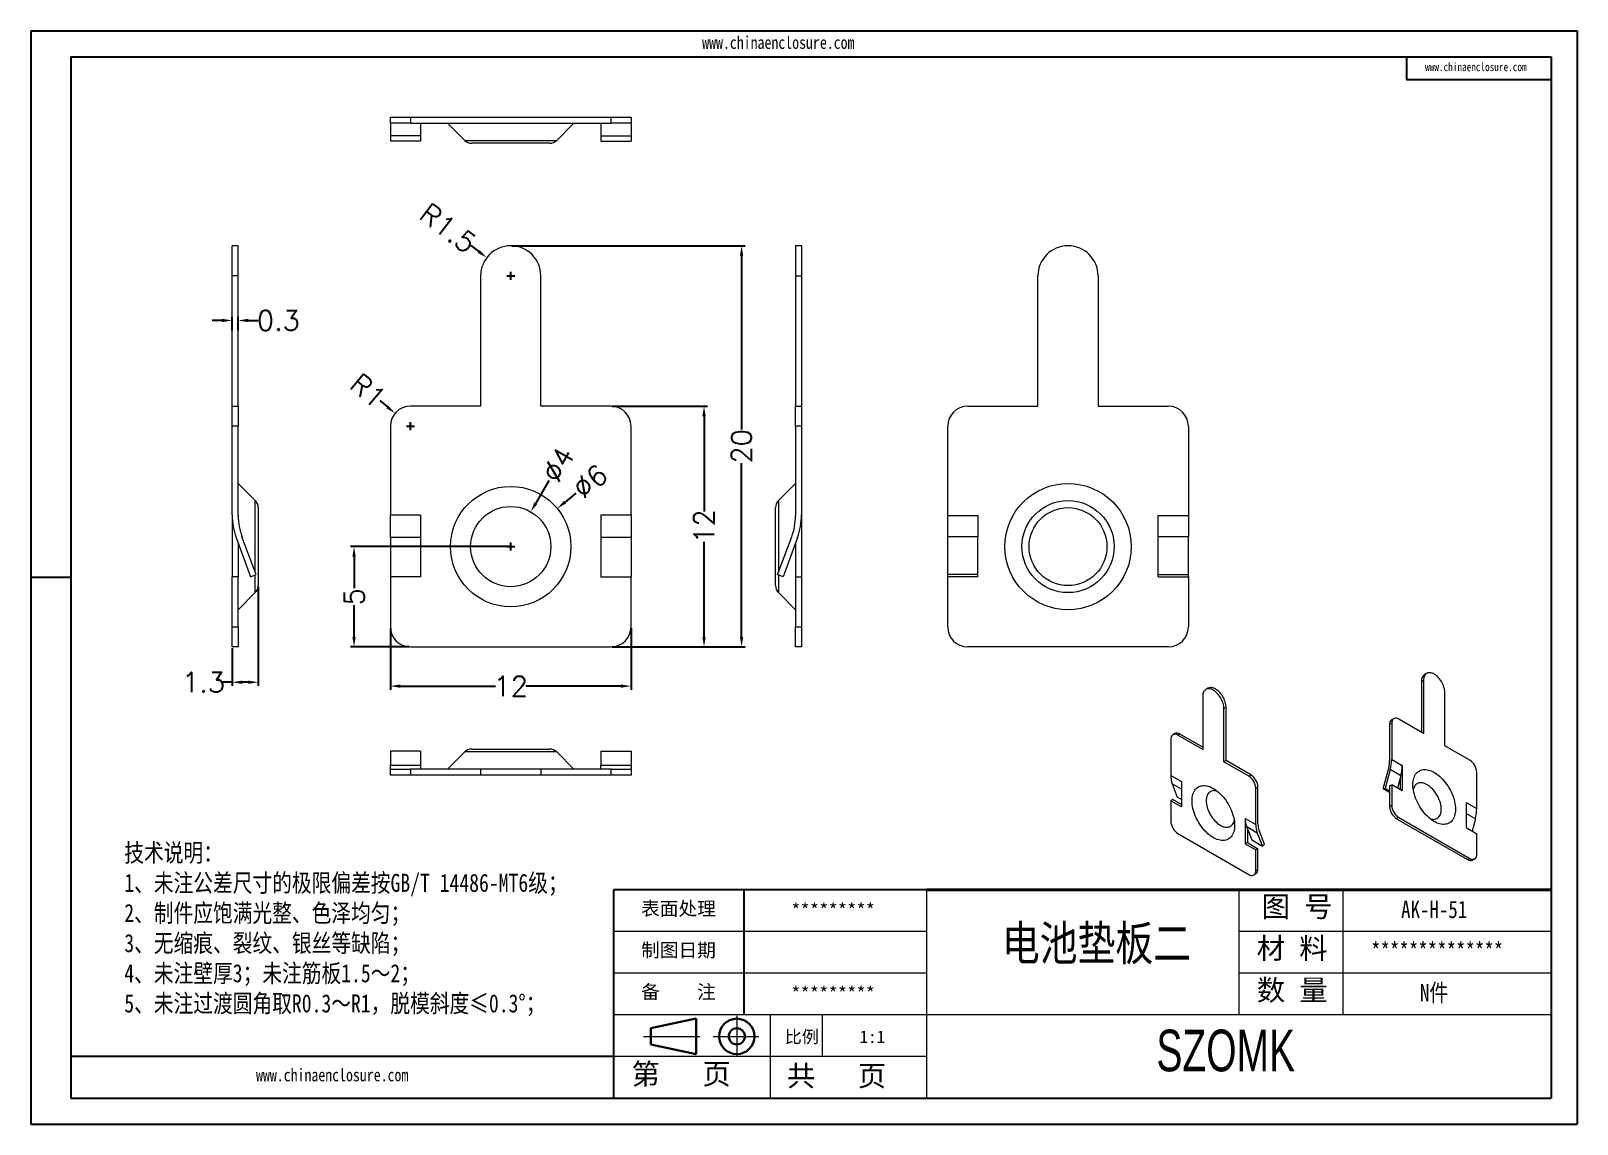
# Model space of a CAD drawing. Header units: inches. Extents: x 2412 to 2590, y 1345 to 1411.
# Drawn here: x 2512.7 to 2589.8, y 1345.5 to 1400 of the extents above; entities that cross this region are included whole.
import ezdxf

# ---------------------------------------------------------------- set-up
doc = ezdxf.new("R2010")
doc.units = ezdxf.units.IN
doc.linetypes.add('CENTER2', pattern=[28.575, 19.05, -3.175, 3.175, -3.175])
doc.layers.add('文字', color=81, linetype='Continuous')
for name, color, linetype, lineweight in [('粗实线', 7, 'Continuous', 30), ('细实线', 3, 'Continuous', 9), ('细点划线', 2, 'CENTER2', 9)]:
    doc.layers.add(name, color=color, linetype=linetype, lineweight=lineweight)
doc.styles.get("Standard").update_dxf_attribs({"font": 'txt', "bigfont": 'gbcbig.shx'})
doc.styles.add('宋体', font='', dxfattribs={"width": 0.8, "height": 3.5})
doc.styles.add('长仿宋', font='', dxfattribs={"width": 0.7, "height": 4})
doc.styles.get('宋体').set_extended_font_data('SimSun')
doc.styles.get('长仿宋').set_extended_font_data('SimSun')
doc.dimstyles.new('1', dxfattribs={"dimtxt": 1, "dimasz": 0.5, "dimexe": 0.18, "dimexo": 0.0625, "dimgap": 0.09, "dimtad": 0, "dimzin": 9, "dimdsep": 46, "dimtxsty": 'Standard', "dimcen": 0.2, "dimclrd": 3, "dimclre": 3, "dimadec": 0, "dimazin": 2, "dimtfac": 1, "dimtofl": 0, "dimtmove": 0, "dimatfit": 3, "dimfxl": 1, "dimtolj": 1, "dimtzin": 0, "dimarcsym": 0})

# ---------------------------------------------------------------- blocks, each defined once
blk = doc.blocks.new('*D118')
at = {"color": 3, "lineweight": -2}
for p, q in [((2541.688, 1381.271), (2546.442, 1381.271)), ((2546.262, 1380.771), (2546.262, 1376.028)), ((2546.262, 1369.771), (2546.262, 1374.515)), ((2541.688, 1369.271), (2546.442, 1369.271))]:
    blk.add_line(p, q, dxfattribs=at)
at = {"color": 3}
for points in [[(2546.179, 1380.771), (2546.346, 1380.771), (2546.262, 1381.271)], [(2546.179, 1369.771), (2546.346, 1369.771), (2546.262, 1369.271)]]:
    blk.add_solid(points, dxfattribs=at)
at = {"layer": 'Defpoints', "color": 0}
for p in [(2541.625, 1381.271), (2546.262, 1381.271), (2541.625, 1369.271)]:
    blk.add_point(p, dxfattribs=at)
at = {"color": 0, "insert": (2546.262, 1375.271), "char_height": 1, "attachment_point": 5, "rotation": 90}
blk.add_mtext('\\A1;12', dxfattribs=at)
blk = doc.blocks.new('*D119')
at = {"color": 3, "lineweight": -2}
for p, q in [((2530.625, 1370.209), (2530.625, 1367.134)), ((2542.625, 1370.209), (2542.625, 1367.134)), ((2531.125, 1367.314), (2535.869, 1367.314)), ((2542.125, 1367.314), (2537.382, 1367.314))]:
    blk.add_line(p, q, dxfattribs=at)
at = {"color": 3}
for points in [[(2531.125, 1367.398), (2531.125, 1367.231), (2530.625, 1367.314)], [(2542.125, 1367.398), (2542.125, 1367.231), (2542.625, 1367.314)]]:
    blk.add_solid(points, dxfattribs=at)
at = {"layer": 'Defpoints', "color": 0}
for p in [(2530.625, 1370.271), (2542.625, 1370.271), (2542.625, 1367.314)]:
    blk.add_point(p, dxfattribs=at)
at = {"color": 0, "insert": (2536.625, 1367.314), "char_height": 1, "attachment_point": 5}
blk.add_mtext('\\A1;12', dxfattribs=at)
blk = doc.blocks.new('*D120')
at = {"color": 3, "lineweight": -2}
for p, q in [((2536.563, 1374.271), (2528.634, 1374.271)), ((2528.814, 1373.771), (2528.814, 1372.195)), ((2528.814, 1369.771), (2528.814, 1371.348)), ((2531.563, 1369.271), (2528.634, 1369.271))]:
    blk.add_line(p, q, dxfattribs=at)
at = {"color": 3}
for points in [[(2528.73, 1373.771), (2528.897, 1373.771), (2528.814, 1374.271)], [(2528.73, 1369.771), (2528.897, 1369.771), (2528.814, 1369.271)]]:
    blk.add_solid(points, dxfattribs=at)
at = {"layer": 'Defpoints', "color": 0}
for p in [(2528.814, 1374.271), (2536.625, 1374.271), (2531.625, 1369.271)]:
    blk.add_point(p, dxfattribs=at)
at = {"color": 0, "insert": (2528.814, 1371.771), "char_height": 1, "attachment_point": 5, "rotation": 90}
blk.add_mtext('\\A1;5', dxfattribs=at)
blk = doc.blocks.new('*D121')
at = {"color": 3, "lineweight": -2}
for p, q in [((2536.688, 1389.271), (2548.315, 1389.271)), ((2548.135, 1388.771), (2548.135, 1380.111)), ((2548.135, 1369.771), (2548.135, 1378.431)), ((2541.688, 1369.271), (2548.315, 1369.271))]:
    blk.add_line(p, q, dxfattribs=at)
at = {"color": 3}
for points in [[(2548.052, 1388.771), (2548.219, 1388.771), (2548.135, 1389.271)], [(2548.052, 1369.771), (2548.219, 1369.771), (2548.135, 1369.271)]]:
    blk.add_solid(points, dxfattribs=at)
at = {"layer": 'Defpoints', "color": 0}
for p in [(2536.625, 1389.271), (2548.135, 1389.271), (2541.625, 1369.271)]:
    blk.add_point(p, dxfattribs=at)
at = {"color": 0, "insert": (2548.135, 1379.271), "char_height": 1, "attachment_point": 5, "rotation": 90}
blk.add_mtext('\\A1;20', dxfattribs=at)
blk = doc.blocks.new('*D122')
at = {"color": 3, "lineweight": -2}
for p, q in [((2534.634, 1389.284), (2535.033, 1388.981)), ((2536.425, 1387.771), (2536.825, 1387.771)), ((2536.625, 1387.571), (2536.625, 1387.971))]:
    blk.add_line(p, q, dxfattribs=at)
at = {"color": 3}
blk.add_solid([(2535.083, 1389.047), (2534.982, 1388.915), (2535.431, 1388.679)], dxfattribs=at)
at = {"layer": 'Defpoints', "color": 0}
for p in [(2535.431, 1388.679), (2536.625, 1387.771)]:
    blk.add_point(p, dxfattribs=at)
at = {"color": 0, "insert": (2533.501, 1390.145), "char_height": 1, "attachment_point": 5, "rotation": 322.77894}
blk.add_mtext('\\A1;R1.5', dxfattribs=at)
blk = doc.blocks.new('*D123')
at = {"color": 3, "lineweight": -2}
for p, q in [((2530.091, 1381.554), (2530.475, 1381.234)), ((2531.425, 1380.271), (2531.825, 1380.271)), ((2531.625, 1380.071), (2531.625, 1380.471))]:
    blk.add_line(p, q, dxfattribs=at)
at = {"color": 3}
blk.add_solid([(2530.528, 1381.298), (2530.421, 1381.17), (2530.858, 1380.913)], dxfattribs=at)
at = {"layer": 'Defpoints', "color": 0}
for p in [(2530.858, 1380.913), (2531.625, 1380.271)]:
    blk.add_point(p, dxfattribs=at)
at = {"color": 0, "insert": (2529.511, 1382.04), "char_height": 1, "attachment_point": 5, "rotation": 320.09221}
blk.add_mtext('\\A1;R1', dxfattribs=at)
blk = doc.blocks.new('*D124')
at = {"color": 3, "lineweight": -2}
for p, q in [((2538.529, 1377.571), (2537.874, 1376.437)), ((2536.425, 1374.271), (2536.825, 1374.271)), ((2536.625, 1374.071), (2536.625, 1374.471))]:
    blk.add_line(p, q, dxfattribs=at)
at = {"color": 3}
blk.add_solid([(2537.802, 1376.478), (2537.947, 1376.395), (2537.625, 1376.004)], dxfattribs=at)
at = {"layer": 'Defpoints', "color": 0}
for p in [(2537.625, 1376.004), (2535.626, 1372.539)]:
    blk.add_point(p, dxfattribs=at)
at = {"color": 0, "insert": (2538.99, 1378.371), "char_height": 1, "attachment_point": 5, "rotation": 60.02013}
blk.add_mtext('\\A1;∅4', dxfattribs=at)
blk = doc.blocks.new('*D125')
at = {"color": 3, "lineweight": -2}
for p, q in [((2539.875, 1376.934), (2539.333, 1376.489)), ((2536.425, 1374.271), (2536.825, 1374.271)), ((2536.625, 1374.071), (2536.625, 1374.471))]:
    blk.add_line(p, q, dxfattribs=at)
at = {"color": 3}
blk.add_solid([(2539.28, 1376.554), (2539.385, 1376.425), (2538.946, 1376.172)], dxfattribs=at)
at = {"layer": 'Defpoints', "color": 0}
for p in [(2538.946, 1376.172), (2534.305, 1372.37)]:
    blk.add_point(p, dxfattribs=at)
at = {"color": 0, "insert": (2540.59, 1377.519), "char_height": 1, "attachment_point": 5, "rotation": 39.32537}
blk.add_mtext('\\A1;∅6', dxfattribs=at)
blk = doc.blocks.new('*D126')
at = {"color": 3, "lineweight": -2}
for p, q in [((2524.035, 1372.266), (2524.035, 1367.327)), ((2522.735, 1369.209), (2522.735, 1367.327)), ((2522.735, 1367.507), (2522.235, 1367.507)), ((2523.535, 1367.507), (2523.235, 1367.507))]:
    blk.add_line(p, q, dxfattribs=at)
at = {"color": 3}
for points in [[(2523.235, 1367.59), (2523.235, 1367.423), (2522.735, 1367.507)], [(2523.535, 1367.59), (2523.535, 1367.423), (2524.035, 1367.507)]]:
    blk.add_solid(points, dxfattribs=at)
at = {"layer": 'Defpoints', "color": 0}
for p in [(2524.035, 1372.328), (2522.735, 1369.271), (2522.735, 1367.507)]:
    blk.add_point(p, dxfattribs=at)
at = {"color": 0, "insert": (2521.311, 1367.507), "char_height": 1, "attachment_point": 5}
blk.add_mtext('\\A1;1.3', dxfattribs=at)
blk = doc.blocks.new('*D127')
at = {"color": 3, "lineweight": -2}
for p, q in [((2522.235, 1385.547), (2521.735, 1385.547)), ((2522.735, 1385.054), (2522.735, 1385.727)), ((2523.035, 1385.054), (2523.035, 1385.727)), ((2523.535, 1385.547), (2524.035, 1385.547))]:
    blk.add_line(p, q, dxfattribs=at)
at = {"color": 3}
for points in [[(2522.235, 1385.63), (2522.235, 1385.464), (2522.735, 1385.547)], [(2523.535, 1385.63), (2523.535, 1385.464), (2523.035, 1385.547)]]:
    blk.add_solid(points, dxfattribs=at)
at = {"layer": 'Defpoints', "color": 0}
for p in [(2523.035, 1385.547), (2522.735, 1384.992), (2523.035, 1384.992)]:
    blk.add_point(p, dxfattribs=at)
at = {"color": 0, "insert": (2525.041, 1385.547), "char_height": 1, "attachment_point": 5}
blk.add_mtext('\\A1;0.3', dxfattribs=at)

msp = doc.modelspace()

# ---------------------------------------------------------------- linework, layer by layer
for p, q in [((2512.702, 1399.984), (2589.792, 1399.984)), ((2512.702, 1399.984), (2512.702, 1345.476)), ((2589.792, 1399.984), (2589.792, 1345.476)), ((2514.697, 1398.686), (2588.494, 1398.686)), ((2514.697, 1398.686), (2514.697, 1346.774)), ((2581.284, 1398.686), (2581.284, 1397.56)), ((2588.494, 1398.686), (2588.494, 1346.774)), ((2581.284, 1397.56), (2588.494, 1397.56)), ((2514.697, 1372.73), (2512.702, 1372.73)), ((2512.702, 1370.712), (2512.702, 1345.476)), ((2557.347, 1357.157), (2541.773, 1357.157)), ((2541.773, 1346.774), (2541.773, 1357.157)), ((2548.262, 1350.927), (2548.262, 1357.157)), ((2541.773, 1348.851), (2514.697, 1348.851)), ((2514.697, 1346.774), (2588.494, 1346.774)), ((2512.702, 1345.476), (2589.792, 1345.476)), ((2512.702, 1345.476), (2548.392, 1345.476))]:
    msp.add_line(p, q)
at = {"color": 7, "linetype": 'Continuous', "lineweight": 15}
for p, q in [((2530.625, 1395.381), (2530.625, 1395.681)), ((2530.625, 1395.681), (2531.625, 1395.681)), ((2531.625, 1395.381), (2530.625, 1395.381)), ((2530.625, 1395.381), (2530.625, 1394.761)), ((2531.625, 1395.681), (2531.625, 1395.381)), ((2531.625, 1395.681), (2541.625, 1395.681)), ((2531.625, 1395.381), (2541.625, 1395.381)), ((2532.125, 1395.381), (2532.125, 1394.761)), ((2533.475, 1395.381), (2534.329, 1394.527)), ((2538.922, 1394.527), (2539.775, 1395.381)), ((2541.125, 1395.381), (2541.125, 1394.761)), ((2541.625, 1395.381), (2541.625, 1395.681)), ((2541.625, 1395.681), (2542.625, 1395.681)), ((2542.625, 1395.381), (2541.625, 1395.381)), ((2542.625, 1395.681), (2542.625, 1395.381)), ((2542.625, 1395.381), (2542.625, 1394.761)), ((2532.125, 1394.761), (2530.625, 1394.761)), ((2530.625, 1394.761), (2530.625, 1394.481)), ((2532.125, 1394.761), (2532.125, 1394.481)), ((2541.125, 1394.761), (2541.125, 1394.481)), ((2541.125, 1394.761), (2542.625, 1394.761)), ((2542.625, 1394.761), (2542.625, 1394.481)), ((2532.125, 1394.481), (2530.625, 1394.481)), ((2538.568, 1394.381), (2534.682, 1394.381)), ((2541.125, 1394.481), (2542.625, 1394.481)), ((2523.035, 1389.271), (2522.735, 1389.271)), ((2522.735, 1387.771), (2522.735, 1389.271)), ((2523.035, 1387.771), (2523.035, 1389.271)), ((2551.125, 1389.271), (2550.825, 1389.271)), ((2550.825, 1389.271), (2550.825, 1387.771)), ((2551.125, 1389.271), (2551.125, 1387.771)), ((2523.035, 1387.771), (2522.735, 1387.771)), ((2522.735, 1381.271), (2522.735, 1387.771)), ((2523.035, 1381.271), (2523.035, 1387.771)), ((2535.125, 1387.771), (2535.125, 1381.271)), ((2538.125, 1381.271), (2538.125, 1387.771)), ((2550.825, 1387.771), (2551.125, 1387.771)), ((2550.825, 1387.771), (2550.825, 1381.271)), ((2551.125, 1387.771), (2551.125, 1381.271)), ((2562.911, 1381.271), (2562.911, 1387.771)), ((2565.911, 1387.771), (2565.911, 1381.271)), ((2522.735, 1381.271), (2523.035, 1381.271)), ((2522.735, 1380.271), (2522.735, 1381.271)), ((2523.035, 1381.271), (2523.035, 1380.271)), ((2535.125, 1381.271), (2531.625, 1381.271)), ((2541.625, 1381.271), (2538.125, 1381.271)), ((2550.825, 1381.271), (2551.125, 1381.271)), ((2550.825, 1380.271), (2550.825, 1381.271)), ((2551.125, 1381.271), (2551.125, 1380.271)), ((2559.411, 1381.271), (2562.911, 1381.271)), ((2565.911, 1381.271), (2569.411, 1381.271)), ((2522.735, 1375.859), (2522.735, 1380.271)), ((2523.035, 1380.271), (2522.735, 1380.271)), ((2523.035, 1375.816), (2523.035, 1380.271)), ((2530.625, 1380.271), (2530.625, 1375.859)), ((2542.625, 1375.859), (2542.625, 1380.271)), ((2550.825, 1380.271), (2550.825, 1375.816)), ((2551.125, 1380.271), (2550.825, 1380.271)), ((2551.125, 1380.271), (2551.125, 1375.859)), ((2558.411, 1375.816), (2558.411, 1380.271)), ((2570.411, 1380.271), (2570.411, 1375.816)), ((2523.888, 1376.568), (2523.035, 1377.421)), ((2550.825, 1377.421), (2549.972, 1376.568)), ((2524.035, 1376.214), (2524.035, 1372.328)), ((2549.825, 1374.271), (2549.825, 1376.214)), ((2522.735, 1375.859), (2522.735, 1372.771)), ((2530.625, 1375.859), (2532.125, 1375.859)), ((2530.625, 1374.72), (2530.625, 1375.859)), ((2532.125, 1375.859), (2532.125, 1372.771)), ((2541.125, 1375.859), (2542.625, 1375.859)), ((2541.125, 1375.859), (2541.125, 1372.771)), ((2542.625, 1375.859), (2542.625, 1374.72)), ((2551.125, 1375.859), (2551.125, 1372.771)), ((2558.411, 1375.816), (2559.911, 1375.816)), ((2558.411, 1374.761), (2558.411, 1375.816)), ((2559.911, 1375.816), (2559.911, 1374.761)), ((2568.911, 1375.816), (2570.411, 1375.816)), ((2568.911, 1374.761), (2568.911, 1375.816)), ((2570.411, 1375.816), (2570.411, 1374.761)), ((2522.937, 1374.72), (2523.654, 1372.771)), ((2523.935, 1372.877), (2523.226, 1374.761)), ((2532.125, 1374.72), (2530.625, 1374.72)), ((2530.625, 1374.72), (2530.625, 1372.771)), ((2542.625, 1374.72), (2541.125, 1374.72)), ((2542.625, 1374.72), (2542.625, 1372.771)), ((2549.925, 1372.877), (2550.634, 1374.761)), ((2550.923, 1374.72), (2550.206, 1372.771)), ((2559.911, 1374.761), (2558.411, 1374.761)), ((2558.411, 1372.877), (2558.411, 1374.761)), ((2559.911, 1372.877), (2559.911, 1374.761)), ((2568.911, 1372.877), (2568.911, 1374.761)), ((2570.411, 1374.761), (2568.911, 1374.761)), ((2570.411, 1372.877), (2570.411, 1374.761)), ((2523.035, 1374.455), (2523.035, 1372.771)), ((2549.825, 1372.328), (2549.825, 1374.271)), ((2550.825, 1374.455), (2550.825, 1372.771)), ((2523.035, 1372.771), (2522.735, 1372.771)), ((2522.735, 1370.271), (2522.735, 1372.771)), ((2523.035, 1370.271), (2523.035, 1372.771)), ((2523.654, 1372.771), (2523.935, 1372.877)), ((2532.125, 1372.771), (2530.625, 1372.771)), ((2530.625, 1372.771), (2530.625, 1370.271)), ((2541.125, 1372.771), (2542.625, 1372.771)), ((2542.625, 1370.271), (2542.625, 1372.771)), ((2550.206, 1372.771), (2549.925, 1372.877)), ((2550.825, 1372.771), (2551.125, 1372.771)), ((2550.825, 1372.771), (2550.825, 1370.271)), ((2551.125, 1372.771), (2551.125, 1370.271)), ((2559.911, 1372.877), (2558.411, 1372.877)), ((2558.411, 1372.771), (2558.411, 1372.877)), ((2559.911, 1372.771), (2558.411, 1372.771)), ((2558.411, 1370.271), (2558.411, 1372.771)), ((2559.911, 1372.771), (2559.911, 1372.877)), ((2568.911, 1372.877), (2570.411, 1372.877)), ((2568.911, 1372.771), (2568.911, 1372.877)), ((2568.911, 1372.771), (2570.411, 1372.771)), ((2570.411, 1372.771), (2570.411, 1372.877)), ((2570.411, 1372.771), (2570.411, 1370.271)), ((2523.035, 1371.121), (2523.888, 1371.975)), ((2549.972, 1371.975), (2550.825, 1371.121)), ((2522.735, 1370.271), (2523.035, 1370.271)), ((2522.735, 1369.271), (2522.735, 1370.271)), ((2523.035, 1370.271), (2523.035, 1369.271)), ((2550.825, 1370.271), (2551.125, 1370.271)), ((2550.825, 1369.271), (2550.825, 1370.271)), ((2551.125, 1370.271), (2551.125, 1369.271)), ((2523.035, 1369.271), (2522.735, 1369.271)), ((2531.625, 1369.271), (2541.625, 1369.271)), ((2551.125, 1369.271), (2550.825, 1369.271)), ((2569.411, 1369.271), (2559.411, 1369.271)), ((2582.033, 1367.544), (2582.139, 1367.605)), ((2582.139, 1367.605), (2582.139, 1364.952)), ((2582.294, 1367.949), (2582.188, 1367.887)), ((2571.125, 1366.803), (2571.125, 1364.149)), ((2571.386, 1367.208), (2571.28, 1367.146)), ((2582.033, 1367.544), (2582.033, 1365.013)), ((2583.2, 1364.339), (2583.2, 1366.993)), ((2572.291, 1366.252), (2572.185, 1366.191)), ((2572.185, 1363.537), (2572.185, 1366.191)), ((2572.291, 1363.598), (2572.291, 1366.252)), ((2580.548, 1365.462), (2580.442, 1365.4)), ((2580.442, 1365.4), (2580.442, 1363.582)), ((2580.652, 1365.691), (2580.545, 1365.629)), ((2580.548, 1365.462), (2580.548, 1363.66)), ((2582.139, 1364.952), (2580.902, 1365.666)), ((2569.534, 1364.659), (2569.534, 1362.858)), ((2569.743, 1364.95), (2569.637, 1364.888)), ((2569.993, 1364.925), (2569.887, 1364.864)), ((2571.125, 1364.149), (2569.887, 1364.864)), ((2571.125, 1364.272), (2569.993, 1364.925)), ((2532.125, 1364.077), (2530.625, 1364.077)), ((2530.625, 1364.077), (2530.625, 1363.369)), ((2532.125, 1364.077), (2532.125, 1363.369)), ((2534.329, 1364.031), (2533.475, 1363.177)), ((2534.682, 1364.177), (2538.568, 1364.177)), ((2539.775, 1363.177), (2538.922, 1364.031)), ((2541.125, 1364.077), (2542.625, 1364.077)), ((2541.125, 1364.077), (2541.125, 1363.369)), ((2542.625, 1364.077), (2542.625, 1363.369)), ((2584.437, 1363.625), (2583.2, 1364.339)), ((2530.625, 1363.369), (2532.125, 1363.369)), ((2530.625, 1363.177), (2530.625, 1363.369)), ((2530.625, 1362.877), (2530.625, 1363.177)), ((2530.625, 1363.177), (2531.625, 1363.177)), ((2531.625, 1363.177), (2531.625, 1362.877)), ((2535.125, 1363.177), (2531.625, 1363.177)), ((2532.125, 1363.369), (2532.125, 1363.177)), ((2535.125, 1363.177), (2535.125, 1362.877)), ((2538.125, 1363.177), (2535.125, 1363.177)), ((2538.125, 1363.177), (2538.125, 1362.877)), ((2541.625, 1363.177), (2538.125, 1363.177)), ((2541.125, 1363.369), (2542.625, 1363.369)), ((2541.125, 1363.177), (2541.125, 1363.369)), ((2541.625, 1362.877), (2541.625, 1363.177)), ((2541.625, 1363.177), (2542.625, 1363.177)), ((2542.625, 1363.369), (2542.625, 1363.177)), ((2542.625, 1363.177), (2542.625, 1362.877)), ((2572.291, 1363.598), (2572.185, 1363.537)), ((2573.423, 1362.823), (2572.185, 1363.537)), ((2573.529, 1362.884), (2572.291, 1363.598)), ((2580.124, 1362.198), (2580.374, 1363.112)), ((2580.476, 1363.154), (2580.223, 1362.212)), ((2581.007, 1362.848), (2580.476, 1363.154)), ((2580.548, 1363.66), (2581.078, 1363.354)), ((2581.078, 1363.354), (2581.078, 1362.094)), ((2584.791, 1361.211), (2584.791, 1363.012)), ((2531.625, 1362.877), (2530.625, 1362.877)), ((2535.125, 1362.877), (2531.625, 1362.877)), ((2538.125, 1362.877), (2535.125, 1362.877)), ((2541.625, 1362.877), (2538.125, 1362.877)), ((2542.625, 1362.877), (2541.625, 1362.877)), ((2569.534, 1362.858), (2570.064, 1362.552)), ((2569.605, 1362.434), (2569.859, 1361.785)), ((2570.064, 1362.552), (2570.064, 1361.291)), ((2573.423, 1362.823), (2573.529, 1362.884)), ((2573.882, 1362.271), (2573.776, 1362.21)), ((2573.776, 1360.409), (2573.776, 1362.21)), ((2573.882, 1360.453), (2573.882, 1362.271)), ((2580.223, 1362.212), (2580.124, 1362.198)), ((2580.442, 1362.014), (2580.124, 1362.198)), ((2580.442, 1362.086), (2580.223, 1362.212)), ((2580.442, 1362.338), (2580.548, 1362.4)), ((2580.442, 1362.338), (2580.442, 1361.318)), ((2580.548, 1362.4), (2580.548, 1361.379)), ((2581.078, 1362.094), (2580.548, 1362.4)), ((2580.972, 1362.72), (2580.841, 1362.231)), ((2581.007, 1362.848), (2580.972, 1362.72)), ((2580.972, 1362.72), (2580.972, 1362.155)), ((2569.64, 1361.659), (2569.534, 1361.597)), ((2569.534, 1361.597), (2569.534, 1360.577)), ((2570.064, 1361.291), (2569.534, 1361.597)), ((2570.064, 1361.414), (2569.64, 1361.659)), ((2570.064, 1361.666), (2569.859, 1361.785)), ((2584.26, 1361.517), (2584.791, 1361.211)), ((2584.26, 1361.517), (2584.26, 1360.257)), ((2573.246, 1360.715), (2573.776, 1360.409)), ((2573.246, 1360.715), (2573.246, 1359.454)), ((2580.442, 1361.318), (2580.548, 1361.379)), ((2580.902, 1360.767), (2580.795, 1360.705)), ((2580.795, 1360.705), (2584.331, 1358.664)), ((2580.902, 1360.767), (2584.437, 1358.726)), ((2584.719, 1360.705), (2584.553, 1360.088)), ((2569.887, 1359.964), (2573.423, 1357.923)), ((2573.848, 1359.985), (2573.318, 1360.291)), ((2573.318, 1360.291), (2573.352, 1360.203)), ((2573.352, 1360.203), (2573.571, 1359.642)), ((2573.352, 1360.203), (2573.352, 1359.515)), ((2573.848, 1359.985), (2574.101, 1359.336)), ((2574.2, 1359.436), (2573.95, 1360.061)), ((2584.26, 1360.257), (2584.791, 1359.95)), ((2584.791, 1358.93), (2584.791, 1359.95)), ((2573.352, 1359.515), (2573.246, 1359.454)), ((2573.246, 1359.454), (2573.776, 1359.148)), ((2573.352, 1359.515), (2573.882, 1359.209)), ((2573.571, 1359.642), (2574.101, 1359.336)), ((2573.882, 1359.209), (2573.776, 1359.148)), ((2573.776, 1358.127), (2573.776, 1359.148)), ((2573.882, 1358.189), (2573.882, 1359.209)), ((2574.101, 1359.336), (2574.2, 1359.436)), ((2584.331, 1358.664), (2584.437, 1358.726)), ((2584.581, 1358.64), (2584.687, 1358.701)), ((2573.673, 1357.899), (2573.779, 1357.96)), ((2573.776, 1358.127), (2573.882, 1358.189))]:
    msp.add_line(p, q, dxfattribs=at)
at = {"color": 8, "linetype": 'Continuous', "lineweight": 15}
for p, q in [((2534.329, 1394.527), (2538.922, 1394.527)), ((2523.888, 1374.271), (2523.888, 1376.568)), ((2549.972, 1376.568), (2549.972, 1373)), ((2523.888, 1373), (2523.888, 1374.271)), ((2523.888, 1371.975), (2523.888, 1372.859)), ((2549.972, 1372.859), (2549.972, 1371.975)), ((2538.922, 1364.031), (2534.329, 1364.031)), ((2570.064, 1362.17), (2569.605, 1362.434)), ((2584.719, 1360.705), (2584.26, 1360.969))]:
    msp.add_line(p, q, dxfattribs=at)
at = {"color": 7, "linetype": 'Continuous', "lineweight": 15, "flags": 128}
for points in [[(2583.2, 1366.993), (2583.197, 1367.059), (2583.188, 1367.127), (2583.174, 1367.197), (2583.154, 1367.269), (2583.129, 1367.34), (2583.098, 1367.411), (2583.063, 1367.481), (2583.024, 1367.549), (2582.981, 1367.615), (2582.934, 1367.676), (2582.885, 1367.734), (2582.833, 1367.787), (2582.78, 1367.835), (2582.725, 1367.876), (2582.669, 1367.912), (2582.614, 1367.94), (2582.559, 1367.962), (2582.505, 1367.976), (2582.454, 1367.983), (2582.404, 1367.983), (2582.358, 1367.975), (2582.314, 1367.959), (2582.275, 1367.936), (2582.24, 1367.907), (2582.21, 1367.87), (2582.185, 1367.828), (2582.165, 1367.78), (2582.151, 1367.726), (2582.142, 1367.668), (2582.139, 1367.605)], [(2572.185, 1366.191), (2572.182, 1366.256), (2572.174, 1366.325), (2572.159, 1366.395), (2572.139, 1366.466), (2572.114, 1366.538), (2572.084, 1366.609), (2572.049, 1366.679), (2572.01, 1366.747), (2571.967, 1366.812), (2571.92, 1366.874), (2571.871, 1366.932), (2571.819, 1366.985), (2571.765, 1367.032), (2571.71, 1367.074), (2571.655, 1367.109), (2571.599, 1367.138), (2571.545, 1367.159), (2571.491, 1367.174), (2571.439, 1367.181), (2571.39, 1367.18), (2571.343, 1367.172), (2571.3, 1367.157), (2571.261, 1367.134), (2571.226, 1367.104), (2571.196, 1367.068), (2571.17, 1367.026), (2571.151, 1366.977), (2571.136, 1366.924), (2571.127, 1366.865), (2571.125, 1366.803)], [(2572.291, 1366.252), (2572.288, 1366.318), (2572.28, 1366.386), (2572.265, 1366.456), (2572.245, 1366.527), (2572.22, 1366.599), (2572.19, 1366.67), (2572.155, 1366.74), (2572.116, 1366.808), (2572.073, 1366.874), (2572.026, 1366.935), (2571.977, 1366.993), (2571.925, 1367.046), (2571.871, 1367.093), (2571.816, 1367.135), (2571.761, 1367.17), (2571.706, 1367.199), (2571.651, 1367.221), (2571.597, 1367.235), (2571.545, 1367.242), (2571.496, 1367.241), (2571.449, 1367.233), (2571.406, 1367.218), (2571.386, 1367.208)], [(2583.73, 1361.175), (2583.727, 1361.087), (2583.719, 1361.003), (2583.705, 1360.924), (2583.685, 1360.848), (2583.66, 1360.778), (2583.63, 1360.713), (2583.594, 1360.654), (2583.554, 1360.601), (2583.509, 1360.554), (2583.459, 1360.514), (2583.405, 1360.481), (2583.348, 1360.454), (2583.286, 1360.435), (2583.222, 1360.423), (2583.154, 1360.418), (2583.084, 1360.421), (2583.012, 1360.431), (2582.938, 1360.448), (2582.862, 1360.472), (2582.785, 1360.503), (2582.708, 1360.541), (2582.631, 1360.586), (2582.553, 1360.637), (2582.477, 1360.694), (2582.401, 1360.757), (2582.327, 1360.826), (2582.254, 1360.9), (2582.184, 1360.978), (2582.117, 1361.061), (2582.052, 1361.148), (2581.991, 1361.238), (2581.933, 1361.331), (2581.879, 1361.426), (2581.83, 1361.524), (2581.785, 1361.622), (2581.744, 1361.722), (2581.709, 1361.822), (2581.679, 1361.922), (2581.654, 1362.021), (2581.634, 1362.119), (2581.62, 1362.215), (2581.611, 1362.309), (2581.609, 1362.4), (2581.611, 1362.488), (2581.62, 1362.572), (2581.634, 1362.651), (2581.654, 1362.727), (2581.679, 1362.797), (2581.709, 1362.862), (2581.744, 1362.921), (2581.785, 1362.974), (2581.83, 1363.021), (2581.879, 1363.061), (2581.933, 1363.094), (2581.991, 1363.121), (2582.052, 1363.14), (2582.117, 1363.152), (2582.184, 1363.157), (2582.254, 1363.154), (2582.327, 1363.144), (2582.401, 1363.127), (2582.477, 1363.103), (2582.553, 1363.072), (2582.631, 1363.034), (2582.708, 1362.989), (2582.785, 1362.938), (2582.862, 1362.881), (2582.938, 1362.818), (2583.012, 1362.749), (2583.084, 1362.675), (2583.154, 1362.597), (2583.222, 1362.514), (2583.286, 1362.427), (2583.348, 1362.337), (2583.405, 1362.244), (2583.459, 1362.149), (2583.509, 1362.051), (2583.554, 1361.953), (2583.594, 1361.853), (2583.63, 1361.753), (2583.66, 1361.653), (2583.685, 1361.554), (2583.705, 1361.456), (2583.719, 1361.36), (2583.727, 1361.266), (2583.73, 1361.175)], [(2572.716, 1360.373), (2572.713, 1360.285), (2572.704, 1360.201), (2572.69, 1360.121), (2572.671, 1360.046), (2572.646, 1359.976), (2572.615, 1359.911), (2572.58, 1359.852), (2572.54, 1359.799), (2572.494, 1359.752), (2572.445, 1359.712), (2572.391, 1359.678), (2572.333, 1359.652), (2572.272, 1359.633), (2572.207, 1359.621), (2572.14, 1359.616), (2572.07, 1359.618), (2571.997, 1359.628), (2571.923, 1359.645), (2571.848, 1359.669), (2571.771, 1359.701), (2571.694, 1359.739), (2571.616, 1359.783), (2571.539, 1359.835), (2571.462, 1359.892), (2571.387, 1359.955), (2571.312, 1360.024), (2571.24, 1360.097), (2571.17, 1360.176), (2571.102, 1360.259), (2571.038, 1360.345), (2570.976, 1360.435), (2570.919, 1360.528), (2570.865, 1360.624), (2570.815, 1360.721), (2570.77, 1360.82), (2570.73, 1360.92), (2570.695, 1361.02), (2570.664, 1361.119), (2570.639, 1361.219), (2570.62, 1361.316), (2570.606, 1361.413), (2570.597, 1361.506), (2570.594, 1361.597), (2570.597, 1361.685), (2570.606, 1361.769), (2570.62, 1361.849), (2570.639, 1361.924), (2570.664, 1361.995), (2570.695, 1362.059), (2570.73, 1362.119), (2570.77, 1362.172), (2570.815, 1362.218), (2570.865, 1362.258), (2570.919, 1362.292), (2570.976, 1362.318), (2571.038, 1362.338), (2571.102, 1362.35), (2571.17, 1362.354), (2571.24, 1362.352), (2571.312, 1362.342), (2571.387, 1362.325), (2571.462, 1362.301), (2571.539, 1362.27), (2571.616, 1362.231), (2571.694, 1362.187), (2571.771, 1362.136), (2571.848, 1362.078), (2571.923, 1362.015), (2571.997, 1361.947), (2572.07, 1361.873), (2572.14, 1361.794), (2572.207, 1361.712), (2572.272, 1361.625), (2572.333, 1361.535), (2572.391, 1361.442), (2572.445, 1361.346), (2572.494, 1361.249), (2572.54, 1361.15), (2572.58, 1361.051), (2572.615, 1360.951), (2572.646, 1360.851), (2572.671, 1360.752), (2572.69, 1360.654), (2572.704, 1360.558), (2572.713, 1360.464), (2572.716, 1360.373)], [(2582.474, 1360.696), (2582.534, 1360.681), (2582.594, 1360.672), (2582.651, 1360.671), (2582.705, 1360.677), (2582.757, 1360.69), (2582.804, 1360.711), (2582.848, 1360.739), (2582.888, 1360.773), (2582.923, 1360.814), (2582.953, 1360.861), (2582.978, 1360.914), (2582.997, 1360.973), (2583.011, 1361.036), (2583.02, 1361.104), (2583.023, 1361.175), (2583.02, 1361.25), (2583.011, 1361.328), (2582.997, 1361.407), (2582.978, 1361.488), (2582.953, 1361.57), (2582.923, 1361.652), (2582.888, 1361.733), (2582.848, 1361.813), (2582.804, 1361.891), (2582.757, 1361.967), (2582.705, 1362.04), (2582.651, 1362.109), (2582.594, 1362.174), (2582.534, 1362.234), (2582.473, 1362.289), (2582.411, 1362.338), (2582.347, 1362.381), (2582.284, 1362.417), (2582.221, 1362.447), (2582.158, 1362.47), (2582.097, 1362.486), (2582.038, 1362.495), (2581.981, 1362.496), (2581.926, 1362.49), (2581.875, 1362.476), (2581.827, 1362.456), (2581.783, 1362.428), (2581.744, 1362.394), (2581.709, 1362.353), (2581.679, 1362.305), (2581.654, 1362.252), (2581.634, 1362.194), (2581.627, 1362.164)], [(2571.85, 1362.077), (2571.79, 1362.092), (2571.731, 1362.1), (2571.673, 1362.102), (2571.619, 1362.096), (2571.568, 1362.082), (2571.52, 1362.062), (2571.476, 1362.034), (2571.436, 1361.999), (2571.401, 1361.958), (2571.371, 1361.911), (2571.346, 1361.858), (2571.327, 1361.8), (2571.313, 1361.737), (2571.304, 1361.669), (2571.301, 1361.597)], [(2571.301, 1361.597), (2571.304, 1361.523), (2571.313, 1361.445), (2571.327, 1361.365), (2571.346, 1361.284), (2571.371, 1361.203), (2571.401, 1361.121), (2571.436, 1361.04), (2571.476, 1360.959), (2571.52, 1360.881), (2571.568, 1360.805), (2571.619, 1360.733), (2571.673, 1360.664), (2571.731, 1360.599), (2571.79, 1360.539), (2571.851, 1360.484), (2571.914, 1360.435), (2571.977, 1360.392), (2572.04, 1360.355), (2572.103, 1360.325), (2572.166, 1360.302), (2572.227, 1360.287), (2572.286, 1360.278), (2572.344, 1360.277), (2572.398, 1360.283), (2572.449, 1360.296), (2572.497, 1360.317), (2572.541, 1360.345), (2572.581, 1360.379), (2572.615, 1360.42), (2572.646, 1360.467), (2572.67, 1360.52), (2572.69, 1360.579), (2572.698, 1360.608)]]:
    msp.add_lwpolyline(points, dxfattribs=at)
at = {"color": 7, "linetype": 'Continuous', "lineweight": 15}
for centre, radius in [((2536.625, 1374.271), 3), ((2564.411, 1374.271), 3.15), ((2536.625, 1374.271), 2), ((2564.411, 1374.271), 2.296), ((2564.411, 1374.271), 1.943)]:
    msp.add_circle(centre, radius, dxfattribs=at)
for centre, radius, start, end in [((2534.682, 1394.881), 0.5, 225, 270), ((2538.568, 1394.881), 0.5, 270, 315), ((2536.625, 1387.771), 1.5, 0, 180), ((2564.411, 1387.771), 1.5, 0, 180), ((2531.625, 1380.271), 1, 90, 180), ((2541.625, 1380.271), 1, 0, 90), ((2559.411, 1380.271), 1, 90, 180), ((2569.411, 1380.271), 1, 0, 90), ((2523.535, 1376.214), 0.5, 0, 45), ((2550.325, 1376.214), 0.5, 135, 180), ((2526.035, 1375.859), 3.3, 180, 200.18709), ((2526.035, 1375.816), 3, 180, 200.5997), ((2547.825, 1375.816), 3, 339.4003, 0), ((2547.825, 1375.859), 3.3, 339.81291, 0), ((2523.535, 1372.328), 0.5, 315, 0), ((2550.325, 1372.328), 0.5, 180, 225), ((2531.625, 1370.271), 1, 180, 270), ((2541.625, 1370.271), 1, 270, 0), ((2559.411, 1370.271), 1, 180, 270), ((2569.411, 1370.271), 1, 270, 0), ((2582.404, 1367.583), 0.373, 125.32586, 185.98632), ((2580.679, 1365.431), 0.239, 123.93673, 187.37545), ((2580.764, 1365.497), 0.218, 50.79671, 189.21404), ((2569.749, 1364.694), 0.218, 50.79671, 189.21404), ((2569.847, 1364.719), 0.253, 54.53278, 114.15676), ((2534.682, 1363.677), 0.5, 90, 135), ((2538.568, 1363.677), 0.5, 45, 90), ((2578.648, 1363.601), 1.794, 344.18335, 359.39824), ((2578.583, 1363.68), 1.965, 344.4673, 359.4186), ((2579.113, 1363.374), 1.965, 344.4673, 359.4186), ((2584.023, 1362.978), 0.768, 2.60548, 57.39452), ((2570.703, 1362.838), 1.17, 179.0231, 200.18521), ((2573.009, 1362.175), 0.768, 2.60548, 57.39452), ((2573.115, 1362.236), 0.768, 2.60548, 57.39452), ((2574.415, 1360.695), 1.17, 179.0231, 200.18521), ((2581.21, 1361.353), 0.768, 182.60548, 237.39452), ((2581.316, 1361.414), 0.768, 182.60548, 237.39452), ((2582.826, 1361.231), 1.965, 344.4673, 359.4186), ((2570.301, 1360.612), 0.768, 182.60548, 237.39452), ((2574.946, 1360.389), 1.17, 179.0231, 200.18521), ((2574.939, 1360.434), 1.057, 178.97854, 200.66246), ((2584.478, 1358.87), 0.253, 234.53278, 294.15676), ((2584.575, 1358.895), 0.218, 230.79671, 9.21404), ((2573.561, 1358.092), 0.218, 230.79671, 9.21404), ((2573.645, 1358.158), 0.239, 303.93673, 7.37545)]:
    msp.add_arc(centre, radius, start, end, dxfattribs=at)
at = {"layer": '粗实线', "color": 7, "lineweight": 40}
msp.add_line((2588.494, 1357.157), (2557.347, 1357.157), dxfattribs=at)
at = {"layer": '粗实线', "color": 7}
for p, q in [((2545.877, 1350.733), (2543.608, 1350.252)), ((2545.877, 1350.733), (2545.877, 1348.955)), ((2543.608, 1350.252), (2543.608, 1349.45)), ((2543.608, 1349.45), (2545.877, 1348.955))]:
    msp.add_line(p, q, dxfattribs=at)
for radius in [0.882, 0.401]:
    msp.add_circle((2547.896, 1349.851), radius, dxfattribs=at)
at = {"layer": '细实线', "color": 7}
for p, q in [((2557.347, 1357.157), (2557.347, 1346.774)), ((2572.92, 1357.157), (2572.92, 1350.927)), ((2578.112, 1357.157), (2578.112, 1350.971)), ((2557.347, 1355.08), (2541.773, 1355.08)), ((2588.494, 1355.08), (2572.92, 1355.08)), ((2557.347, 1353.004), (2541.773, 1353.004)), ((2588.494, 1353.004), (2572.92, 1353.004)), ((2588.494, 1350.927), (2541.773, 1350.927)), ((2549.56, 1350.927), (2549.56, 1346.774)), ((2552.155, 1350.927), (2552.155, 1348.851)), ((2557.347, 1348.851), (2541.773, 1348.851))]:
    msp.add_line(p, q, dxfattribs=at)
at = {"layer": '细点划线', "color": 7}
for p, q in [((2547.896, 1350.866), (2547.896, 1348.851)), ((2543.246, 1349.851), (2546.051, 1349.851)), ((2546.717, 1349.851), (2548.996, 1349.851))]:
    msp.add_line(p, q, dxfattribs=at)

# ---------------------------------------------------------------- texts
at = {"char_height": 0.68289, "width": 388.11942, "attachment_point": 1}
for s, insert in [('{\\fSimHei|b0|i0|c134|p49;表面处理}', (2543.127, 1356.567)), ('{\\fSimHei|b0|i0|c134|p49;*********}', (2550.607, 1356.48)), ('{\\fSimHei|b0|i0|c134|p49;制图日期}', (2543.127, 1354.491)), ('{\\fSimHei|b0|i0|c134|p49;备    注}', (2543.127, 1352.414)), ('{\\fSimHei|b0|i0|c134|p49;*********}', (2550.607, 1352.327))]:
    msp.add_mtext(s, dxfattribs=dict(at, insert=insert))
at = {"layer": '文字', "color": 0, "attachment_point": 1, "style": '宋体'}
for s, insert, char_height, width in [('www.chinaenclosure.com', (2546.169, 1399.723), 0.63448, 11.14724), ('www.chinaenclosure.com', (2582.213, 1398.401), 0.42299, 7.43149), ('{\\H1.111x;技术说明：\\P1、未注公差尺寸的极限偏差按GB/T 14486-MT6级；\\P2、制件应饱满光整、色泽均匀；\\P3、无缩痕、裂纹、银丝等缺陷；\\P4、未注壁厚3；未注筋板1.5～2；\\P5、未注过渡圆角取R0.3～R1，脱模斜度≤0.3%%D；}', (2517.357, 1359.458), 0.81113, 29.54399), ('{\\H1.111x;AK-H-51}', (2581.017, 1356.614), 0.77868, 9.00244), ('电池垫板二', (2561.108, 1355.364), 1.7304, 22.12261), ('{\\H1.111x;**************}', (2579.519, 1354.538), 0.77868, 9.00244), ('{\\H1.111x;N件}', (2581.959, 1352.461), 0.77868, 9.00244), ('www.chinaenclosure.com', (2523.925, 1348.243), 0.63448, 11.14724)]:
    msp.add_mtext(s, dxfattribs=dict(at, insert=insert, char_height=char_height, width=width))
at = {"layer": '粗实线', "insert": (2568.818, 1350.184), "char_height": 2.07649, "width": 23.28574, "attachment_point": 1, "style": '长仿宋'}
msp.add_mtext('{\\fSTXinwei|b0|i0|c134|p2;SZOMK}', dxfattribs=at)
at = {"layer": '细实线', "color": 7, "attachment_point": 1}
for s, insert, char_height, width in [('{\\fSimSun|b0|i0|c134|p54;图 号}', (2574.062, 1356.842), 1.03824, 5.19122), ('{\\fSimSun|b0|i0|c134|p54;材 料   }', (2573.816, 1354.765), 1.03824, 5.19122), ('{\\fSimSun|b0|i0|c134|p54;数 量}', (2573.821, 1352.678), 1.03824, 4.69091), ('{\\fSimSun|b0|i0|c134|p54;比例}', (2550.287, 1350.141), 0.62295, 2.73454), ('{\\fSimSun|b0|i0|c134|p54;1:1}', (2554.018, 1350.141), 0.62295, 2.73454), ('{\\fSimSun|b0|i0|c134|p54;第   页}', (2542.647, 1348.494), 1.03824, 7.78682), ('{\\fSimSun|b0|i0|c134|p54; 共   页}', (2549.687, 1348.406), 1.03824, 7.78682)]:
    msp.add_mtext(s, dxfattribs=dict(at, insert=insert, char_height=char_height, width=width))

# ---------------------------------------------------------------- dimensions: what is measured, and where the dimension line sits
for center, mpoint, picture, middle in [((2536.625, 1387.771), (2535.431, 1388.679), '*D122', (2533.501, 1390.145)), ((2531.625, 1380.271), (2530.858, 1380.913), '*D123', (2529.511, 1382.04))]:
    dim = msp.add_radius_dim(center=center, mpoint=mpoint, dimstyle='1')
    dim.commit()
    dim.dimension.update_dxf_attribs({"geometry": picture, "text_midpoint": middle})
for base, p1, p2, picture, middle in [((2548.135, 1389.271), (2541.625, 1369.271), (2536.625, 1389.271), '*D121', (2548.135, 1379.271)), ((2546.262, 1381.271), (2541.625, 1369.271), (2541.625, 1381.271), '*D118', (2546.262, 1375.271)), ((2528.814, 1374.271), (2531.625, 1369.271), (2536.625, 1374.271), '*D120', (2528.814, 1371.771))]:
    dim = msp.add_linear_dim(base=base, p1=p1, p2=p2, angle=90, dimstyle='1')
    dim.commit()
    dim.dimension.update_dxf_attribs({"geometry": picture, "text_midpoint": middle})
for base, p1, p2, picture, middle in [((2523.035, 1385.547), (2522.735, 1384.992), (2523.035, 1384.992), '*D127', (2525.041, 1385.547)), ((2522.735, 1367.507), (2524.035, 1372.328), (2522.735, 1369.271), '*D126', (2521.311, 1367.507)), ((2542.625, 1367.314), (2530.625, 1370.271), (2542.625, 1370.271), '*D119', (2536.625, 1367.314))]:
    dim = msp.add_linear_dim(base=base, p1=p1, p2=p2, dimstyle='1')
    dim.commit()
    dim.dimension.update_dxf_attribs({"geometry": picture, "text_midpoint": middle})
for p1, p2, picture, middle in [((2535.626, 1372.539), (2537.625, 1376.004), '*D124', (2538.99, 1378.371)), ((2534.305, 1372.37), (2538.946, 1376.172), '*D125', (2540.59, 1377.519))]:
    dim = msp.add_diameter_dim_2p(p1=p1, p2=p2, dimstyle='1')
    dim.commit()
    dim.dimension.update_dxf_attribs({"geometry": picture, "text_midpoint": middle, "dimtype": 163})

doc.saveas('drawing.dxf')
